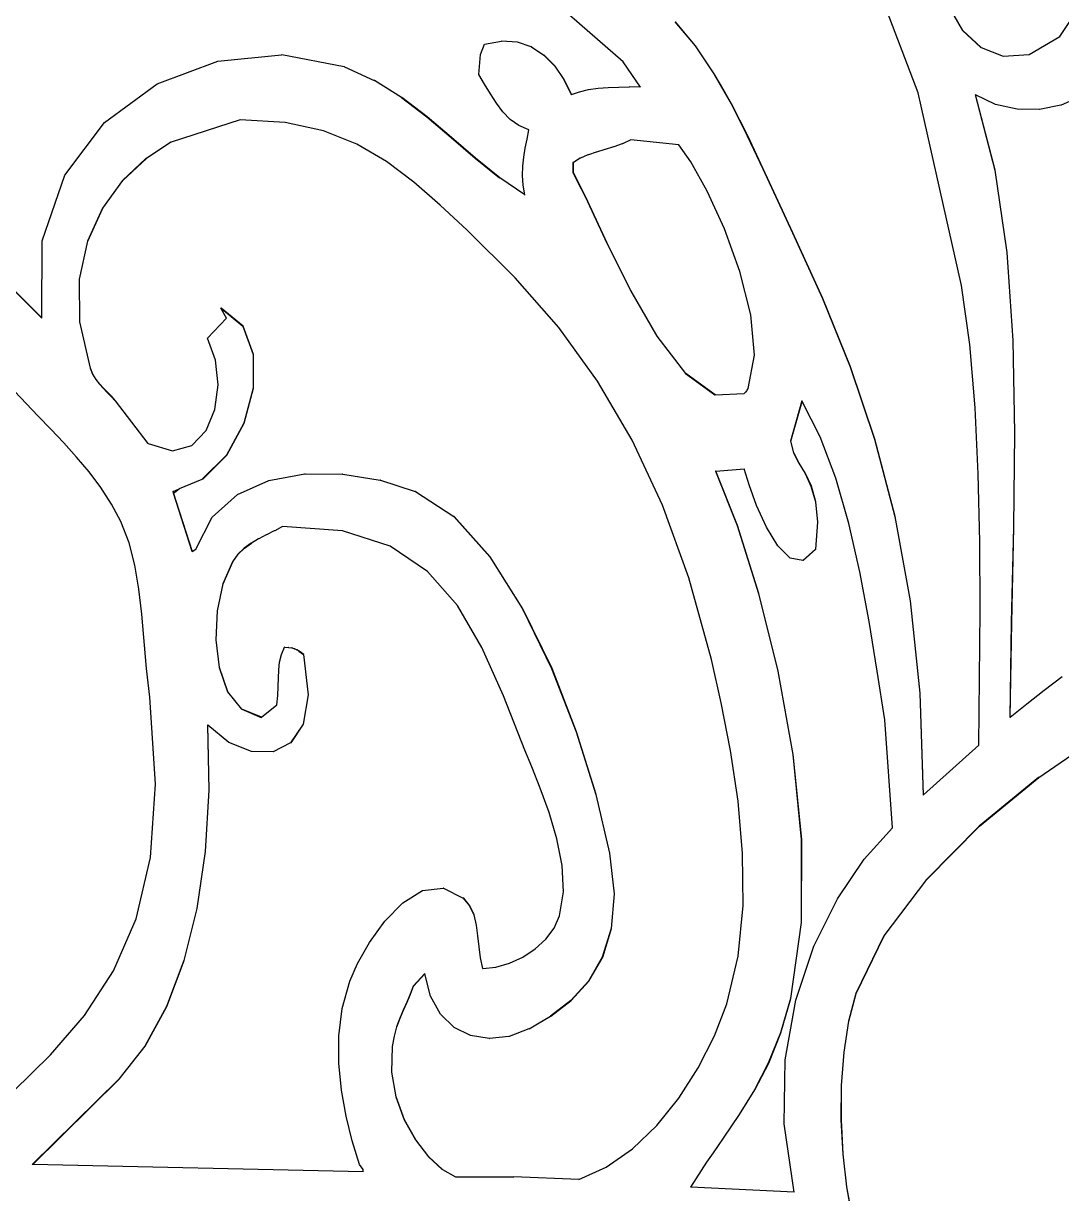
# Model space of a CAD drawing. Header units: inches. Extents: x 1397 to 20304, y -27267 to -746.
# Drawn here: x 14234.85 to 14240.91, y -23856.68 to -23849.86 of the extents above; entities that cross this region are included whole.
import ezdxf

# ---------------------------------------------------------------- set-up
doc = ezdxf.new("R2010")
doc.units = ezdxf.units.IN
doc.header["$LTSCALE"] = 17
doc.header["$MEASUREMENT"] = 0

msp = doc.modelspace()

# ---------------------------------------------------------------- linework, layer by layer
for p, q in [((14240.0714, -23850.2652), (14239.7096, -23849.3127)), ((14238.351, -23850.0853), (14237.9471, -23849.734)), ((14240.2499, -23849.7649), (14240.3296, -23849.9018)), ((14240.3318, -23849.9018), (14240.252, -23849.7649)), ((14240.8985, -23849.9372), (14241.0119, -23849.7659)), ((14238.6539, -23849.8511), (14238.7718, -23849.9921)), ((14238.774, -23849.9921), (14238.6561, -23849.8511)), ((14240.3318, -23849.9018), (14240.3296, -23849.9018)), ((14240.3296, -23849.9018), (14240.4373, -23850.0015)), ((14240.4395, -23850.0015), (14240.3318, -23849.9018)), ((14237.5208, -23850.0414), (14237.5432, -23849.9828)), ((14237.5432, -23849.9828), (14237.6425, -23849.9637)), ((14237.6447, -23849.9637), (14237.6425, -23849.9637)), ((14237.7337, -23849.9698), (14237.6447, -23849.9637)), ((14237.7358, -23849.9698), (14237.7337, -23849.9698)), ((14237.8161, -23849.9982), (14237.7358, -23849.9698)), ((14237.8183, -23849.9982), (14237.8161, -23849.9982)), ((14237.8183, -23849.9982), (14237.8894, -23850.046)), ((14238.774, -23849.9921), (14238.7718, -23849.9921)), ((14238.7718, -23849.9921), (14238.8804, -23850.1538)), ((14238.8825, -23850.1538), (14238.774, -23849.9921)), ((14240.7183, -23850.0414), (14240.8985, -23849.9372)), ((14235.9881, -23850.08), (14236.3603, -23850.0445)), ((14236.3625, -23850.0445), (14236.3603, -23850.0445)), ((14236.7242, -23850.1146), (14236.3625, -23850.0445)), ((14237.5095, -23850.1585), (14237.5208, -23850.0414)), ((14237.8894, -23850.046), (14237.9528, -23850.1101)), ((14237.8915, -23850.046), (14237.8894, -23850.046)), ((14237.955, -23850.1101), (14237.8915, -23850.046)), ((14240.4395, -23850.0015), (14240.4373, -23850.0015)), ((14240.4395, -23850.0015), (14240.5684, -23850.052)), ((14240.5684, -23850.052), (14240.7183, -23850.0414)), ((14235.6349, -23850.2137), (14235.9881, -23850.08)), ((14236.7263, -23850.1146), (14236.7242, -23850.1146)), ((14236.7263, -23850.1146), (14236.8992, -23850.1932)), ((14237.955, -23850.1101), (14237.9528, -23850.1101)), ((14237.9528, -23850.1101), (14238.0059, -23850.1876)), ((14238.008, -23850.1876), (14237.955, -23850.1101)), ((14238.452, -23850.2317), (14238.351, -23850.0853)), ((14236.9014, -23850.1932), (14236.8992, -23850.1932)), ((14237.0587, -23850.2924), (14236.9014, -23850.1932)), ((14237.5441, -23850.2144), (14237.5095, -23850.1585)), ((14238.0059, -23850.1876), (14238.0481, -23850.2756)), ((14238.008, -23850.1876), (14238.0059, -23850.1876)), ((14238.0499, -23850.275), (14238.008, -23850.1876)), ((14238.8825, -23850.1538), (14238.8804, -23850.1538)), ((14238.8804, -23850.1538), (14238.9175, -23850.2189)), ((14238.919, -23850.2178), (14238.8825, -23850.1538)), ((14235.3283, -23850.438), (14235.6349, -23850.2137)), ((14237.5778, -23850.2707), (14237.5441, -23850.2144)), ((14237.6127, -23850.3254), (14237.5778, -23850.2707)), ((14238.0499, -23850.275), (14238.0974, -23850.2588)), ((14238.0974, -23850.2588), (14238.1504, -23850.2467)), ((14238.1504, -23850.2467), (14238.2064, -23850.2387)), ((14238.2064, -23850.2387), (14238.2651, -23850.234)), ((14238.2651, -23850.234), (14238.326, -23850.2317)), ((14238.326, -23850.2317), (14238.3884, -23850.2312)), ((14238.3906, -23850.2312), (14238.3884, -23850.2312)), ((14238.3906, -23850.2312), (14238.3895, -23850.2312)), ((14238.452, -23850.2317), (14238.3906, -23850.2312)), ((14238.9175, -23850.2189), (14238.919, -23850.2178)), ((14238.9175, -23850.2189), (14238.9812, -23850.3306)), ((14238.9833, -23850.3306), (14238.919, -23850.2178)), ((14240.3256, -23851.3882), (14240.0714, -23850.2652)), ((14237.0587, -23850.2924), (14237.207, -23850.4054)), ((14237.0608, -23850.2924), (14237.0587, -23850.2924)), ((14237.2091, -23850.4054), (14237.0608, -23850.2924)), ((14237.6506, -23850.3759), (14237.6127, -23850.3254)), ((14238.0481, -23850.2756), (14238.0499, -23850.275)), ((14238.9833, -23850.3306), (14238.9812, -23850.3306)), ((14238.9812, -23850.3306), (14239.0758, -23850.5171)), ((14239.0779, -23850.5171), (14238.9833, -23850.3306)), ((14240.4042, -23850.2756), (14240.519, -23850.7154)), ((14240.4067, -23850.2768), (14240.4042, -23850.2756)), ((14240.5211, -23850.7154), (14240.4067, -23850.2768)), ((14240.5221, -23850.3326), (14240.4067, -23850.2768)), ((14240.6486, -23850.361), (14240.5221, -23850.3326)), ((14240.9035, -23850.3366), (14240.7799, -23850.362)), ((14240.9057, -23850.3366), (14240.9035, -23850.3366)), ((14241.02, -23850.2862), (14240.9057, -23850.3366)), ((14237.207, -23850.4054), (14237.3486, -23850.5256)), ((14237.2091, -23850.4054), (14237.207, -23850.4054)), ((14237.3508, -23850.5256), (14237.2091, -23850.4054)), ((14237.6934, -23850.4202), (14237.6506, -23850.3759)), ((14240.7777, -23850.362), (14240.6486, -23850.361)), ((14240.7799, -23850.362), (14240.7777, -23850.362)), ((14235.0958, -23850.7453), (14235.3283, -23850.438)), ((14236.1183, -23850.422), (14235.7166, -23850.5538)), ((14236.3804, -23850.4383), (14236.1183, -23850.422)), ((14236.6046, -23850.4873), (14236.3804, -23850.4383)), ((14237.743, -23850.4558), (14237.6934, -23850.4202)), ((14237.8013, -23850.4806), (14237.743, -23850.4558)), ((14236.7991, -23850.5646), (14236.6046, -23850.4873)), ((14237.3508, -23850.5256), (14237.3486, -23850.5256)), ((14237.3486, -23850.5256), (14237.4882, -23850.6461)), ((14237.4903, -23850.6461), (14237.3508, -23850.5256)), ((14237.7812, -23850.5881), (14237.7912, -23850.535)), ((14237.7912, -23850.535), (14237.8013, -23850.4806)), ((14238.3959, -23850.5391), (14238.3477, -23850.5622)), ((14238.6764, -23850.5684), (14238.3959, -23850.5391)), ((14239.0779, -23850.5171), (14239.0758, -23850.5171)), ((14239.0758, -23850.5171), (14239.1658, -23850.708)), ((14239.168, -23850.708), (14239.0779, -23850.5171)), ((14235.7144, -23850.5538), (14235.5717, -23850.6475)), ((14235.7166, -23850.5538), (14235.7144, -23850.5538)), ((14236.9719, -23850.6656), (14236.7991, -23850.5646)), ((14237.7726, -23850.6405), (14237.7812, -23850.5881)), ((14238.1946, -23850.6104), (14238.1489, -23850.6264)), ((14238.1968, -23850.6104), (14238.1946, -23850.6104)), ((14238.2441, -23850.5958), (14238.1968, -23850.6104)), ((14238.2463, -23850.5958), (14238.2441, -23850.5958)), ((14238.2947, -23850.5804), (14238.2463, -23850.5958)), ((14238.2969, -23850.5804), (14238.2947, -23850.5804)), ((14238.3455, -23850.5622), (14238.2969, -23850.5804)), ((14238.3477, -23850.5622), (14238.3455, -23850.5622)), ((14238.7474, -23850.6674), (14238.6764, -23850.5684)), ((14235.5695, -23850.6475), (14235.4333, -23850.7764)), ((14235.4354, -23850.7764), (14235.5717, -23850.6475)), ((14235.5717, -23850.6475), (14235.5695, -23850.6475)), ((14237.1313, -23850.7858), (14236.9719, -23850.6656)), ((14237.4903, -23850.6461), (14237.4882, -23850.6461)), ((14237.4882, -23850.6461), (14237.6301, -23850.7602)), ((14237.6322, -23850.7602), (14237.4903, -23850.6461)), ((14237.7667, -23850.6933), (14237.7726, -23850.6405)), ((14238.0593, -23850.6709), (14238.0593, -23850.7294)), ((14238.0615, -23850.6709), (14238.0593, -23850.6709)), ((14238.1014, -23850.6459), (14238.0615, -23850.6709)), ((14238.0615, -23850.7294), (14238.0615, -23850.6709)), ((14238.1036, -23850.6459), (14238.1014, -23850.6459)), ((14238.1468, -23850.6264), (14238.1036, -23850.6459)), ((14238.1489, -23850.6264), (14238.1468, -23850.6264)), ((14238.8415, -23850.8385), (14238.7474, -23850.6674)), ((14234.0764, -23850.7001), (14234.9627, -23851.5785)), ((14234.9627, -23851.5763), (14234.0785, -23850.7001)), ((14234.9647, -23851.128), (14235.0958, -23850.7453)), ((14237.765, -23850.7471), (14237.7667, -23850.6933)), ((14237.7685, -23850.8028), (14237.765, -23850.7471)), ((14238.0615, -23850.7294), (14238.0593, -23850.7294)), ((14238.0593, -23850.7294), (14238.1065, -23850.8244)), ((14238.1081, -23850.8232), (14238.0615, -23850.7294)), ((14239.1658, -23850.708), (14239.2528, -23850.8976)), ((14239.168, -23850.708), (14239.1658, -23850.708)), ((14239.2549, -23850.8976), (14239.168, -23850.708)), ((14240.519, -23850.7154), (14240.5891, -23851.1965)), ((14240.5211, -23850.7154), (14240.519, -23850.7154)), ((14240.5912, -23851.1965), (14240.5211, -23850.7154)), ((14235.4333, -23850.7764), (14235.316, -23850.9381)), ((14235.3182, -23850.9381), (14235.4354, -23850.7764)), ((14235.4354, -23850.7764), (14235.4333, -23850.7764)), ((14237.2853, -23850.9208), (14237.1313, -23850.7858)), ((14237.6322, -23850.7602), (14237.6301, -23850.7602)), ((14237.7785, -23850.8595), (14237.6322, -23850.7602)), ((14237.7785, -23850.8595), (14237.7685, -23850.8028)), ((14237.7788, -23850.8612), (14237.7785, -23850.8595)), ((14238.1065, -23850.8244), (14238.1081, -23850.8232)), ((14238.1065, -23850.8244), (14238.1433, -23850.8984)), ((14238.1455, -23850.8984), (14238.1081, -23850.8232)), ((14238.942, -23851.0592), (14238.8415, -23850.8385)), ((14235.316, -23850.9381), (14235.228, -23851.1307)), ((14235.2302, -23851.1307), (14235.3182, -23850.9381)), ((14235.3182, -23850.9381), (14235.316, -23850.9381)), ((14237.4422, -23851.0661), (14237.2853, -23850.9208)), ((14238.1433, -23850.8984), (14238.2568, -23851.1416)), ((14238.1455, -23850.8984), (14238.1433, -23850.8984)), ((14238.259, -23851.1416), (14238.1455, -23850.8984)), ((14239.2528, -23850.8976), (14239.3383, -23851.0808)), ((14239.2549, -23850.8976), (14239.2528, -23850.8976)), ((14239.3405, -23851.0808), (14239.2549, -23850.8976)), ((14237.7228, -23851.3431), (14237.4422, -23851.0661)), ((14239.0327, -23851.307), (14238.942, -23851.0592)), ((14239.3405, -23851.0808), (14239.3383, -23851.0808)), ((14239.3383, -23851.0808), (14239.5146, -23851.465)), ((14239.5168, -23851.465), (14239.3405, -23851.0808)), ((14234.9627, -23851.5763), (14234.9647, -23851.128)), ((14235.228, -23851.1307), (14235.1797, -23851.3518)), ((14235.1819, -23851.3518), (14235.2302, -23851.1307)), ((14235.2302, -23851.1307), (14235.228, -23851.1307)), ((14238.2568, -23851.1416), (14238.3939, -23851.4175)), ((14238.259, -23851.1416), (14238.2568, -23851.1416)), ((14238.3961, -23851.4175), (14238.259, -23851.1416)), ((14240.5891, -23851.1965), (14240.6241, -23851.7099)), ((14240.5912, -23851.1965), (14240.5891, -23851.1965)), ((14240.6263, -23851.7099), (14240.5912, -23851.1965)), ((14235.1797, -23851.3518), (14235.1813, -23851.5994)), ((14235.1819, -23851.3518), (14235.1797, -23851.3518)), ((14235.1835, -23851.5994), (14235.1819, -23851.3518)), ((14237.976, -23851.6343), (14237.7228, -23851.3431)), ((14239.0969, -23851.5595), (14239.0327, -23851.307)), ((14238.3939, -23851.4175), (14238.5486, -23851.6846)), ((14238.3961, -23851.4175), (14238.3939, -23851.4175)), ((14238.5507, -23851.6846), (14238.3961, -23851.4175)), ((14240.3726, -23851.7329), (14240.3256, -23851.3882)), ((14239.5168, -23851.465), (14239.5146, -23851.465)), ((14239.5146, -23851.465), (14239.6761, -23851.8633)), ((14239.6783, -23851.8633), (14239.5168, -23851.465)), ((14236.0398, -23851.5785), (14236.0061, -23851.5199)), ((14236.0083, -23851.5199), (14236.0061, -23851.5199)), ((14236.0061, -23851.5199), (14236.0103, -23851.5233)), ((14236.1367, -23851.6263), (14236.0083, -23851.5199)), ((14236.0083, -23851.5199), (14236.0103, -23851.5233)), ((14236.0103, -23851.5233), (14236.1345, -23851.6263)), ((14239.1182, -23851.7941), (14239.0969, -23851.5595)), ((14234.9627, -23851.5785), (14234.9627, -23851.5763)), ((14235.1813, -23851.5994), (14235.2432, -23851.8713)), ((14235.1835, -23851.5994), (14235.1813, -23851.5994)), ((14235.2454, -23851.8713), (14235.1835, -23851.5994)), ((14235.9276, -23851.6956), (14236.0398, -23851.5785)), ((14236.1345, -23851.6263), (14236.1946, -23851.7907)), ((14236.1367, -23851.6263), (14236.1345, -23851.6263)), ((14236.1968, -23851.7907), (14236.1367, -23851.6263)), ((14238.2027, -23851.9471), (14237.976, -23851.6343)), ((14235.9757, -23851.8234), (14235.9276, -23851.6956)), ((14238.5486, -23851.6846), (14238.7148, -23851.9013)), ((14238.5507, -23851.6846), (14238.5486, -23851.6846)), ((14238.7169, -23851.9013), (14238.5507, -23851.6846)), ((14240.404, -23852.1015), (14240.3726, -23851.7329)), ((14240.6241, -23851.7099), (14240.6337, -23852.2465)), ((14240.6263, -23851.7099), (14240.6241, -23851.7099)), ((14240.6359, -23852.2465), (14240.6263, -23851.7099)), ((14235.99, -23851.9677), (14235.9757, -23851.8234)), ((14236.1946, -23851.7907), (14236.1938, -23851.9877)), ((14236.1968, -23851.7907), (14236.1946, -23851.7907)), ((14236.1959, -23851.9877), (14236.1968, -23851.7907)), ((14239.0803, -23851.9884), (14239.1182, -23851.7941)), ((14235.2432, -23851.8713), (14235.2579, -23851.9058)), ((14235.2454, -23851.8713), (14235.2432, -23851.8713)), ((14235.2601, -23851.9058), (14235.2454, -23851.8713)), ((14235.2579, -23851.9058), (14235.2764, -23851.936)), ((14235.2601, -23851.9058), (14235.2579, -23851.9058)), ((14235.2786, -23851.936), (14235.2601, -23851.9058)), ((14238.7148, -23851.9013), (14238.8865, -23852.0262)), ((14238.7169, -23851.9013), (14238.7148, -23851.9013)), ((14238.8885, -23852.0261), (14238.7169, -23851.9013)), ((14239.6783, -23851.8633), (14239.6761, -23851.8633)), ((14239.6761, -23851.8633), (14239.8182, -23852.2842)), ((14239.8203, -23852.2842), (14239.6783, -23851.8633)), ((14235.2764, -23851.936), (14235.2977, -23851.9629)), ((14235.2786, -23851.936), (14235.2764, -23851.936)), ((14235.2998, -23851.9629), (14235.2786, -23851.936)), ((14235.2977, -23851.9629), (14235.3206, -23851.9878)), ((14235.2998, -23851.9629), (14235.2977, -23851.9629)), ((14235.3227, -23851.9878), (14235.2998, -23851.9629)), ((14235.9714, -23852.1106), (14235.99, -23851.9677)), ((14238.4041, -23852.2894), (14238.2027, -23851.9471)), ((14234.9403, -23852.1494), (14234.8027, -23852.0045)), ((14235.3206, -23851.9878), (14235.3441, -23852.0117)), ((14235.3227, -23851.9878), (14235.3206, -23851.9878)), ((14235.3463, -23852.0117), (14235.3227, -23851.9878)), ((14235.3441, -23852.0117), (14235.3673, -23852.0359)), ((14235.3463, -23852.0117), (14235.3441, -23852.0117)), ((14235.3695, -23852.0359), (14235.3463, -23852.0117)), ((14235.3673, -23852.0359), (14235.3891, -23852.0616)), ((14235.3695, -23852.0359), (14235.3673, -23852.0359)), ((14235.3912, -23852.0616), (14235.3695, -23852.0359)), ((14236.1938, -23851.9877), (14236.1391, -23852.1915)), ((14236.1413, -23852.1915), (14236.1959, -23851.9877)), ((14236.1959, -23851.9877), (14236.1938, -23851.9877)), ((14238.8865, -23852.0262), (14238.8885, -23852.0261)), ((14238.8885, -23852.0261), (14239.0578, -23852.0176)), ((14239.0578, -23852.0176), (14239.065, -23852.0111)), ((14239.065, -23852.0111), (14239.069, -23852.0078)), ((14239.069, -23852.0078), (14239.0727, -23852.0028)), ((14239.0727, -23852.0028), (14239.0752, -23851.9977)), ((14239.0752, -23851.9977), (14239.0803, -23851.9884)), ((14235.3891, -23852.0616), (14235.5798, -23852.3104)), ((14235.3912, -23852.0616), (14235.3891, -23852.0616)), ((14235.582, -23852.3104), (14235.3912, -23852.0616)), ((14235.9203, -23852.2343), (14235.9714, -23852.1106)), ((14239.3944, -23852.0616), (14239.3271, -23852.2958)), ((14239.3293, -23852.2958), (14239.3958, -23852.0643)), ((14239.3958, -23852.0643), (14239.3944, -23852.0616)), ((14239.5015, -23852.2711), (14239.3958, -23852.0643)), ((14240.4226, -23852.4873), (14240.404, -23852.1015)), ((14235.0144, -23852.2262), (14234.9403, -23852.1494)), ((14235.09, -23852.3057), (14235.0144, -23852.2262)), ((14235.8376, -23852.3207), (14235.9203, -23852.2343)), ((14236.1391, -23852.1915), (14236.0381, -23852.3767)), ((14236.0402, -23852.3767), (14236.1413, -23852.1915)), ((14236.1413, -23852.1915), (14236.1391, -23852.1915)), ((14240.6337, -23852.2465), (14240.6275, -23852.7974)), ((14240.6297, -23852.7974), (14240.6359, -23852.2465)), ((14240.6359, -23852.2465), (14240.6337, -23852.2465)), ((14235.1651, -23852.3885), (14235.09, -23852.3057)), ((14235.582, -23852.3104), (14235.5798, -23852.3104)), ((14235.582, -23852.3104), (14235.7239, -23852.3521)), ((14238.5813, -23852.6687), (14238.4041, -23852.2894)), ((14239.3271, -23852.2958), (14239.3457, -23852.3631)), ((14239.3293, -23852.2958), (14239.3271, -23852.2958)), ((14239.3478, -23852.3631), (14239.3293, -23852.2958)), ((14239.5917, -23852.5119), (14239.5015, -23852.2711)), ((14239.8182, -23852.2842), (14239.9363, -23852.736)), ((14239.8203, -23852.2842), (14239.8182, -23852.2842)), ((14239.9385, -23852.736), (14239.8203, -23852.2842)), ((14235.2379, -23852.4751), (14235.1651, -23852.3885)), ((14235.7239, -23852.3521), (14235.8376, -23852.3207)), ((14236.0381, -23852.3767), (14235.8978, -23852.5175)), ((14235.9, -23852.5175), (14236.0402, -23852.3767)), ((14236.0402, -23852.3767), (14236.0381, -23852.3767)), ((14239.3457, -23852.3631), (14239.3764, -23852.4233)), ((14239.3478, -23852.3631), (14239.3457, -23852.3631)), ((14239.3786, -23852.4233), (14239.3478, -23852.3631)), ((14239.3764, -23852.4233), (14239.4125, -23852.4851)), ((14239.3786, -23852.4233), (14239.3764, -23852.4233)), ((14239.4147, -23852.4851), (14239.3786, -23852.4233)), ((14235.3064, -23852.5663), (14235.2379, -23852.4751)), ((14235.7657, -23852.5721), (14235.8978, -23852.5175)), ((14235.9, -23852.5175), (14235.8978, -23852.5175)), ((14236.1022, -23852.6073), (14236.2862, -23852.5248)), ((14236.2862, -23852.5248), (14236.495, -23852.4867)), ((14236.4971, -23852.4867), (14236.495, -23852.4867)), ((14236.4971, -23852.4867), (14236.7154, -23852.4879)), ((14236.7176, -23852.4879), (14236.7154, -23852.4879)), ((14236.7176, -23852.4879), (14236.9345, -23852.5235)), ((14236.9367, -23852.5235), (14236.9345, -23852.5235)), ((14236.9367, -23852.5235), (14237.1393, -23852.5886)), ((14238.8895, -23852.4714), (14239.0158, -23852.7879)), ((14238.8917, -23852.4714), (14238.8895, -23852.4714)), ((14238.8917, -23852.4714), (14239.0578, -23852.4568)), ((14239.018, -23852.7879), (14238.8917, -23852.4714)), ((14239.0857, -23852.5505), (14239.0578, -23852.4568)), ((14239.4125, -23852.4851), (14239.4471, -23852.5573)), ((14239.4147, -23852.4851), (14239.4125, -23852.4851)), ((14239.4493, -23852.5573), (14239.4147, -23852.4851)), ((14239.6675, -23852.7763), (14239.5917, -23852.5119)), ((14240.4313, -23852.8836), (14240.4226, -23852.4873)), ((14235.3686, -23852.6624), (14235.3064, -23852.5663)), ((14235.7256, -23852.5886), (14235.8378, -23852.9399)), ((14235.7278, -23852.5886), (14235.7256, -23852.5886)), ((14235.7278, -23852.5886), (14235.763, -23852.574)), ((14235.7308, -23852.5981), (14235.7278, -23852.5886)), ((14235.7308, -23852.5981), (14235.763, -23852.574)), ((14235.763, -23852.574), (14235.7657, -23852.5721)), ((14237.1415, -23852.5886), (14237.1393, -23852.5886)), ((14237.1415, -23852.5886), (14237.3639, -23852.7346)), ((14239.13, -23852.6709), (14239.0857, -23852.5505)), ((14239.4471, -23852.5573), (14239.4733, -23852.6489)), ((14239.4493, -23852.5573), (14239.4471, -23852.5573)), ((14239.4755, -23852.6489), (14239.4493, -23852.5573)), ((14235.8396, -23852.9387), (14235.7308, -23852.5981)), ((14235.9559, -23852.7392), (14236.1022, -23852.6073)), ((14239.4733, -23852.6489), (14239.4842, -23852.7686)), ((14239.4755, -23852.6489), (14239.4733, -23852.6489)), ((14239.4864, -23852.7686), (14239.4755, -23852.6489)), ((14235.4227, -23852.7642), (14235.3686, -23852.6624)), ((14238.7353, -23853.0928), (14238.5813, -23852.6687)), ((14239.1872, -23852.7966), (14239.13, -23852.6709)), ((14235.4707, -23852.8876), (14235.4227, -23852.7642)), ((14235.8603, -23852.9253), (14235.9559, -23852.7392)), ((14236.3652, -23852.7935), (14236.3199, -23852.8188)), ((14236.7161, -23852.819), (14236.3652, -23852.7935)), ((14237.3639, -23852.7346), (14237.5738, -23852.9709)), ((14237.366, -23852.7346), (14237.3639, -23852.7346)), ((14237.576, -23852.9709), (14237.366, -23852.7346)), ((14239.0158, -23852.7879), (14239.1414, -23853.1843)), ((14239.018, -23852.7879), (14239.0158, -23852.7879)), ((14239.1435, -23853.1843), (14239.018, -23852.7879)), ((14239.2537, -23852.9062), (14239.1872, -23852.7966)), ((14239.4842, -23852.7686), (14239.473, -23852.9253)), ((14239.4751, -23852.9253), (14239.4864, -23852.7686)), ((14239.4864, -23852.7686), (14239.4842, -23852.7686)), ((14239.7314, -23853.057), (14239.6675, -23852.7763)), ((14239.9385, -23852.736), (14239.9363, -23852.736)), ((14239.9363, -23852.736), (14240.0259, -23853.227)), ((14240.0281, -23853.227), (14239.9385, -23852.736)), ((14240.6275, -23852.7974), (14240.6151, -23853.3536)), ((14240.6173, -23853.3536), (14240.6297, -23852.7974)), ((14240.6297, -23852.7974), (14240.6275, -23852.7974)), ((14236.2255, -23852.8647), (14236.1844, -23852.8896)), ((14236.2277, -23852.8647), (14236.2255, -23852.8647)), ((14236.271, -23852.8418), (14236.2277, -23852.8647)), ((14236.2731, -23852.8418), (14236.271, -23852.8418)), ((14236.3178, -23852.8188), (14236.2731, -23852.8418)), ((14236.3199, -23852.8188), (14236.3178, -23852.8188)), ((14236.9935, -23852.9086), (14236.7161, -23852.819)), ((14235.5046, -23853.019), (14235.4707, -23852.8876)), ((14235.8396, -23852.9387), (14235.8603, -23852.9253)), ((14236.142, -23852.9188), (14236.1054, -23852.9543)), ((14236.1076, -23852.9543), (14236.1441, -23852.9188)), ((14236.1823, -23852.8896), (14236.142, -23852.9188)), ((14236.1441, -23852.9188), (14236.142, -23852.9188)), ((14236.1441, -23852.9188), (14236.1844, -23852.8896)), ((14236.1844, -23852.8896), (14236.1823, -23852.8896)), ((14237.2117, -23853.0559), (14236.9935, -23852.9086)), ((14239.3259, -23852.9785), (14239.2537, -23852.9062)), ((14239.473, -23852.9253), (14239.4002, -23852.9919)), ((14239.4024, -23852.9919), (14239.4751, -23852.9253)), ((14239.4751, -23852.9253), (14239.473, -23852.9253)), ((14240.4329, -23853.2834), (14240.4313, -23852.8836)), ((14235.8378, -23852.9399), (14235.8396, -23852.9387)), ((14236.0734, -23852.9984), (14236.0179, -23853.1278)), ((14236.02, -23853.1278), (14236.0756, -23852.9984)), ((14236.1054, -23852.9543), (14236.0734, -23852.9984)), ((14236.0756, -23852.9984), (14236.0734, -23852.9984)), ((14236.0756, -23852.9984), (14236.1076, -23852.9543)), ((14236.1076, -23852.9543), (14236.1054, -23852.9543)), ((14237.5738, -23852.9709), (14237.7654, -23853.2742)), ((14237.576, -23852.9709), (14237.5738, -23852.9709)), ((14237.7676, -23853.2742), (14237.576, -23852.9709)), ((14239.4002, -23852.9919), (14239.3259, -23852.9785)), ((14239.4024, -23852.9919), (14239.4002, -23852.9919)), ((14235.5281, -23853.158), (14235.5046, -23853.019)), ((14237.385, -23853.2546), (14237.2117, -23853.0559)), ((14239.7859, -23853.3462), (14239.7314, -23853.057)), ((14236.0179, -23853.1278), (14235.9846, -23853.2848)), ((14235.9868, -23853.2848), (14236.02, -23853.1278)), ((14236.02, -23853.1278), (14236.0179, -23853.1278)), ((14238.8671, -23853.5694), (14238.7353, -23853.0928)), ((14235.5448, -23853.3047), (14235.5281, -23853.158)), ((14239.1414, -23853.1843), (14239.2539, -23853.6371)), ((14239.1435, -23853.1843), (14239.1414, -23853.1843)), ((14239.2561, -23853.6371), (14239.1435, -23853.1843)), ((14237.5277, -23853.4985), (14237.385, -23853.2546)), ((14237.7654, -23853.2742), (14237.9348, -23853.6216)), ((14237.7676, -23853.2742), (14237.7654, -23853.2742)), ((14237.937, -23853.6216), (14237.7676, -23853.2742)), ((14240.0281, -23853.227), (14240.0259, -23853.227)), ((14240.0259, -23853.227), (14240.0824, -23853.7655)), ((14240.0846, -23853.7655), (14240.0281, -23853.227)), ((14235.5726, -23853.6203), (14235.5448, -23853.3047)), ((14235.9846, -23853.2848), (14235.9763, -23853.453)), ((14235.9785, -23853.453), (14235.9868, -23853.2848)), ((14235.9868, -23853.2848), (14235.9846, -23853.2848)), ((14240.4304, -23853.6802), (14240.4329, -23853.2834)), ((14239.8336, -23853.6367), (14239.7859, -23853.3462)), ((14240.6151, -23853.3536), (14240.6061, -23853.9061)), ((14240.6083, -23853.9043), (14240.6173, -23853.3536)), ((14240.6173, -23853.3536), (14240.6151, -23853.3536)), ((14235.9763, -23853.453), (14235.9953, -23853.6157)), ((14235.9785, -23853.453), (14235.9763, -23853.453)), ((14235.9975, -23853.6157), (14235.9785, -23853.453)), ((14236.3487, -23853.5838), (14236.3588, -23853.5395)), ((14236.3588, -23853.5395), (14236.3764, -23853.4962)), ((14236.3785, -23853.4962), (14236.3764, -23853.4962)), ((14236.3785, -23853.4962), (14236.4007, -23853.4981)), ((14236.4028, -23853.4981), (14236.4007, -23853.4981)), ((14236.4028, -23853.4981), (14236.4199, -23853.5013)), ((14236.4221, -23853.5013), (14236.4199, -23853.5013)), ((14236.4221, -23853.5013), (14236.4356, -23853.5059)), ((14236.4378, -23853.5059), (14236.4356, -23853.5059)), ((14236.4378, -23853.5059), (14236.4489, -23853.512)), ((14236.4511, -23853.512), (14236.4489, -23853.512)), ((14236.4613, -23853.5197), (14236.4511, -23853.512)), ((14236.4613, -23853.5197), (14236.4741, -23853.529)), ((14236.4635, -23853.5197), (14236.4613, -23853.5197)), ((14236.4762, -23853.529), (14236.4635, -23853.5197)), ((14236.4741, -23853.529), (14236.4886, -23853.5401)), ((14236.4762, -23853.529), (14236.4741, -23853.529)), ((14236.4907, -23853.5401), (14236.4762, -23853.529)), ((14236.4886, -23853.5401), (14236.5155, -23853.7742)), ((14236.4907, -23853.5401), (14236.4886, -23853.5401)), ((14236.5177, -23853.7742), (14236.4907, -23853.5401)), ((14237.6542, -23853.7812), (14237.5277, -23853.4985)), ((14235.9953, -23853.6157), (14236.0443, -23853.7565)), ((14235.9975, -23853.6157), (14235.9953, -23853.6157)), ((14236.0464, -23853.7565), (14235.9975, -23853.6157)), ((14236.3437, -23853.6294), (14236.3487, -23853.5838)), ((14238.9243, -23853.8215), (14238.8671, -23853.5694)), ((14235.591, -23853.789), (14235.5726, -23853.6203)), ((14236.3404, -23853.7262), (14236.3416, -23853.6768)), ((14236.3416, -23853.6768), (14236.3437, -23853.6294)), ((14237.9348, -23853.6216), (14238.0783, -23853.9898)), ((14237.937, -23853.6216), (14237.9348, -23853.6216)), ((14238.0805, -23853.9898), (14237.937, -23853.6216)), ((14239.2539, -23853.6371), (14239.3411, -23854.1231)), ((14239.2561, -23853.6371), (14239.2539, -23853.6371)), ((14239.3433, -23854.1231), (14239.2561, -23853.6371)), ((14239.8769, -23853.9207), (14239.8336, -23853.6367)), ((14240.4266, -23854.0671), (14240.4304, -23853.6802)), ((14240.8073, -23853.7478), (14240.9111, -23853.6685)), ((14236.3377, -23853.7781), (14236.3404, -23853.7262)), ((14240.7058, -23853.8278), (14240.8073, -23853.7478)), ((14235.6259, -23854.2959), (14235.591, -23853.789)), ((14236.0443, -23853.7565), (14236.1256, -23853.8588)), ((14236.0464, -23853.7565), (14236.0443, -23853.7565)), ((14236.1277, -23853.8588), (14236.0464, -23853.7565)), ((14236.3315, -23853.8329), (14236.3377, -23853.7781)), ((14236.5155, -23853.7742), (14236.4863, -23853.9447)), ((14236.4884, -23853.9447), (14236.5177, -23853.7742)), ((14236.5177, -23853.7742), (14236.5155, -23853.7742)), ((14237.7788, -23854.0964), (14237.6542, -23853.7812)), ((14240.0846, -23853.7655), (14240.0824, -23853.7655)), ((14240.0824, -23853.7655), (14240.1013, -23854.3599)), ((14240.1034, -23854.358), (14240.0846, -23853.7655)), ((14236.1277, -23853.8588), (14236.1256, -23853.8588)), ((14236.2425, -23853.9055), (14236.1277, -23853.8588)), ((14236.1277, -23853.8588), (14236.2417, -23853.9061)), ((14236.2425, -23853.9055), (14236.3315, -23853.8329)), ((14238.9781, -23854.0997), (14238.9243, -23853.8215)), ((14240.6083, -23853.9043), (14240.7058, -23853.8278)), ((14235.9276, -23853.95), (14235.9354, -23854.3303)), ((14235.9298, -23853.9518), (14235.9276, -23853.95)), ((14236.0533, -23854.0518), (14235.9298, -23853.9518)), ((14235.9375, -23854.3303), (14235.9298, -23853.9518)), ((14236.2417, -23853.9061), (14236.2425, -23853.9055)), ((14236.4863, -23853.9447), (14236.4131, -23854.0547)), ((14236.4153, -23854.0547), (14236.4884, -23853.9447)), ((14236.4884, -23853.9447), (14236.4863, -23853.9447)), ((14239.9217, -23854.5502), (14239.8769, -23853.9207)), ((14240.6061, -23853.9061), (14240.6083, -23853.9043)), ((14238.0783, -23853.9898), (14238.1921, -23854.3559)), ((14238.0805, -23853.9898), (14238.0783, -23853.9898)), ((14238.1943, -23854.3559), (14238.0805, -23853.9898)), ((14240.7764, -23854.256), (14241.1345, -23854.0082)), ((14236.1844, -23854.1053), (14236.0533, -23854.0518)), ((14236.4131, -23854.0547), (14236.3106, -23854.1072)), ((14236.4153, -23854.0547), (14236.4131, -23854.0547)), ((14240.1034, -23854.358), (14240.4266, -23854.0671)), ((14236.3106, -23854.1072), (14236.1844, -23854.1053)), ((14237.8185, -23854.194), (14237.7788, -23854.0964)), ((14239.0217, -23854.3951), (14238.9781, -23854.0997)), ((14239.3411, -23854.1231), (14239.3906, -23854.6187)), ((14239.3433, -23854.1231), (14239.3411, -23854.1231)), ((14239.3928, -23854.6187), (14239.3433, -23854.1231)), ((14237.8682, -23854.3178), (14237.8185, -23854.194)), ((14235.5967, -23854.722), (14235.6259, -23854.2959)), ((14240.7742, -23854.256), (14240.4284, -23854.5399)), ((14240.4306, -23854.5399), (14240.7764, -23854.256)), ((14240.7764, -23854.256), (14240.7742, -23854.256)), ((14235.9354, -23854.3303), (14235.9146, -23854.6882)), ((14235.9168, -23854.6882), (14235.9375, -23854.3303)), ((14235.9375, -23854.3303), (14235.9354, -23854.3303)), ((14237.9198, -23854.4601), (14237.8682, -23854.3178)), ((14238.1921, -23854.3559), (14238.2725, -23854.6966)), ((14238.1943, -23854.3559), (14238.1921, -23854.3559)), ((14238.2746, -23854.6966), (14238.1943, -23854.3559)), ((14240.1013, -23854.3599), (14240.1034, -23854.358)), ((14239.0482, -23854.6991), (14239.0217, -23854.3951)), ((14237.965, -23854.6133), (14237.9198, -23854.4601)), ((14239.7575, -23854.7328), (14239.9217, -23854.5502)), ((14240.4284, -23854.5399), (14240.1201, -23854.8506)), ((14240.1223, -23854.8506), (14240.4306, -23854.5399)), ((14240.4306, -23854.5399), (14240.4284, -23854.5399)), ((14237.9957, -23854.7699), (14237.965, -23854.6133)), ((14239.3906, -23854.6187), (14239.39, -23855.1007)), ((14239.3928, -23854.6187), (14239.3906, -23854.6187)), ((14239.3922, -23855.1007), (14239.3928, -23854.6187)), ((14235.9146, -23854.6882), (14235.8662, -23855.0201)), ((14235.8683, -23855.0201), (14235.9168, -23854.6882)), ((14235.9168, -23854.6882), (14235.9146, -23854.6882)), ((14238.2725, -23854.6966), (14238.299, -23854.9347)), ((14238.2746, -23854.6966), (14238.2725, -23854.6966)), ((14238.3011, -23854.9347), (14238.2746, -23854.6966)), ((14239.0508, -23855.0029), (14239.0482, -23854.6991)), ((14235.5121, -23855.08), (14235.5967, -23854.722)), ((14238.0037, -23854.9222), (14237.9957, -23854.7699)), ((14239.6012, -23854.9646), (14239.7575, -23854.7328)), ((14237.1827, -23854.9157), (14237.3017, -23854.9006)), ((14237.3039, -23854.9006), (14237.3017, -23854.9006)), ((14237.3039, -23854.9006), (14237.4198, -23854.9601)), ((14240.1201, -23854.8506), (14239.8725, -23855.1792)), ((14239.8747, -23855.1792), (14240.1223, -23854.8506)), ((14240.1223, -23854.8506), (14240.1201, -23854.8506)), ((14237.068, -23854.9862), (14237.1827, -23854.9157)), ((14237.4198, -23854.9601), (14237.4566, -23855.0046)), ((14237.422, -23854.9601), (14237.4198, -23854.9601)), ((14237.4587, -23855.0046), (14237.422, -23854.9601)), ((14237.9808, -23855.0625), (14238.0037, -23854.9222)), ((14238.299, -23854.9347), (14238.2826, -23855.1359)), ((14238.2848, -23855.1359), (14238.3011, -23854.9347)), ((14238.3011, -23854.9347), (14238.299, -23854.9347)), ((14239.4646, -23855.2402), (14239.6012, -23854.9646)), ((14235.8662, -23855.0201), (14235.7908, -23855.3222)), ((14235.793, -23855.3222), (14235.8683, -23855.0201)), ((14235.8683, -23855.0201), (14235.8662, -23855.0201)), ((14236.963, -23855.0933), (14237.068, -23854.9862)), ((14237.4566, -23855.0046), (14237.4802, -23855.0574)), ((14237.4587, -23855.0046), (14237.4566, -23855.0046)), ((14237.4824, -23855.0574), (14237.4587, -23855.0046)), ((14239.0226, -23855.2977), (14239.0508, -23855.0029)), ((14235.3809, -23855.3827), (14235.5121, -23855.08)), ((14236.8728, -23855.2178), (14236.963, -23855.0933)), ((14237.4802, -23855.0574), (14237.4944, -23855.1164)), ((14237.4824, -23855.0574), (14237.4802, -23855.0574)), ((14237.4966, -23855.1164), (14237.4824, -23855.0574)), ((14237.4944, -23855.1164), (14237.503, -23855.1793)), ((14237.4966, -23855.1164), (14237.4944, -23855.1164)), ((14237.5051, -23855.1793), (14237.4966, -23855.1164)), ((14237.9501, -23855.134), (14237.9808, -23855.0625)), ((14239.39, -23855.1007), (14239.3271, -23855.5456)), ((14239.3293, -23855.5456), (14239.3922, -23855.1007)), ((14239.3922, -23855.1007), (14239.39, -23855.1007)), ((14237.503, -23855.1793), (14237.5096, -23855.2439)), ((14237.5051, -23855.1793), (14237.503, -23855.1793)), ((14237.5117, -23855.2439), (14237.5051, -23855.1793)), ((14237.9016, -23855.199), (14237.9501, -23855.134)), ((14238.2826, -23855.1359), (14238.2304, -23855.304)), ((14238.2326, -23855.304), (14238.2848, -23855.1359)), ((14238.2848, -23855.1359), (14238.2826, -23855.1359)), ((14239.8725, -23855.1792), (14239.7086, -23855.5163)), ((14239.7107, -23855.5163), (14239.8747, -23855.1792)), ((14239.8747, -23855.1792), (14239.8725, -23855.1792)), ((14236.8026, -23855.3408), (14236.8728, -23855.2178)), ((14237.5096, -23855.2439), (14237.518, -23855.3082)), ((14237.5117, -23855.2439), (14237.5096, -23855.2439)), ((14237.5202, -23855.3082), (14237.5117, -23855.2439)), ((14237.8393, -23855.2559), (14237.9016, -23855.199)), ((14239.3595, -23855.5542), (14239.4646, -23855.2402)), ((14237.518, -23855.3082), (14237.532, -23855.37)), ((14237.5202, -23855.3082), (14237.518, -23855.3082)), ((14237.5341, -23855.3697), (14237.5202, -23855.3082)), ((14237.6892, -23855.3389), (14237.7672, -23855.3031)), ((14237.7672, -23855.3031), (14237.8393, -23855.2559)), ((14238.2304, -23855.304), (14238.1492, -23855.4427)), ((14238.1514, -23855.4427), (14238.2326, -23855.304)), ((14238.2326, -23855.304), (14238.2304, -23855.304)), ((14238.9569, -23855.5749), (14239.0226, -23855.2977)), ((14235.2117, -23855.6429), (14235.3809, -23855.3827)), ((14235.7908, -23855.3222), (14235.6893, -23855.591)), ((14235.6915, -23855.591), (14235.793, -23855.3222)), ((14235.793, -23855.3222), (14235.7908, -23855.3222)), ((14236.7578, -23855.4431), (14236.8026, -23855.3408)), ((14237.532, -23855.37), (14237.5341, -23855.3697)), ((14237.5341, -23855.3697), (14237.6095, -23855.3617)), ((14237.6095, -23855.3617), (14237.6892, -23855.3389)), ((14236.7143, -23855.603), (14236.7578, -23855.4431)), ((14237.1954, -23855.3992), (14237.1281, -23855.4724)), ((14237.1302, -23855.4724), (14237.1959, -23855.4011)), ((14237.1959, -23855.4011), (14237.1954, -23855.3992)), ((14237.228, -23855.5318), (14237.1959, -23855.4011)), ((14238.1492, -23855.4427), (14238.046, -23855.556)), ((14238.0482, -23855.556), (14238.1514, -23855.4427)), ((14238.1514, -23855.4427), (14238.1492, -23855.4427)), ((14237.1096, -23855.5199), (14237.0895, -23855.5661)), ((14237.0917, -23855.5661), (14237.1118, -23855.5199)), ((14237.1281, -23855.4724), (14237.1096, -23855.5199)), ((14237.1118, -23855.5199), (14237.1096, -23855.5199)), ((14237.1118, -23855.5199), (14237.1302, -23855.4724)), ((14237.1302, -23855.4724), (14237.1281, -23855.4724)), ((14239.7086, -23855.5163), (14239.6663, -23855.6761)), ((14239.6685, -23855.6761), (14239.7107, -23855.5163)), ((14239.7107, -23855.5163), (14239.7086, -23855.5163)), ((14235.6893, -23855.591), (14235.5626, -23855.8228)), ((14235.5648, -23855.8228), (14235.6915, -23855.591)), ((14235.6915, -23855.591), (14235.6893, -23855.591)), ((14237.0895, -23855.5661), (14237.0689, -23855.6125)), ((14237.0711, -23855.6125), (14237.0917, -23855.5661)), ((14237.0917, -23855.5661), (14237.0895, -23855.5661)), ((14237.2865, -23855.6367), (14237.228, -23855.5318)), ((14238.046, -23855.556), (14237.9277, -23855.6476)), ((14237.9299, -23855.6476), (14238.0482, -23855.556)), ((14238.0482, -23855.556), (14238.046, -23855.556)), ((14238.884, -23855.7632), (14238.9569, -23855.5749)), ((14239.3271, -23855.5456), (14239.2692, -23855.7457)), ((14239.2714, -23855.7457), (14239.3293, -23855.5456)), ((14239.2974, -23855.9012), (14239.3595, -23855.5542)), ((14239.3293, -23855.5456), (14239.3271, -23855.5456)), ((14235.0133, -23855.8735), (14235.2117, -23855.6429)), ((14236.694, -23855.7632), (14236.7143, -23855.603)), ((14237.049, -23855.6602), (14237.0308, -23855.7104)), ((14237.033, -23855.7104), (14237.0511, -23855.6602)), ((14237.0689, -23855.6125), (14237.049, -23855.6602)), ((14237.0511, -23855.6602), (14237.049, -23855.6602)), ((14237.0511, -23855.6602), (14237.0711, -23855.6125)), ((14237.0711, -23855.6125), (14237.0689, -23855.6125)), ((14237.3663, -23855.7131), (14237.2865, -23855.6367)), ((14237.853, -23855.6924), (14237.9277, -23855.6476)), ((14237.9299, -23855.6476), (14237.9277, -23855.6476)), ((14237.0308, -23855.7104), (14237.0157, -23855.7646)), ((14237.0179, -23855.7646), (14237.033, -23855.7104)), ((14237.033, -23855.7104), (14237.0308, -23855.7104)), ((14237.4625, -23855.7604), (14237.3663, -23855.7131)), ((14237.8013, -23855.7213), (14237.6869, -23855.7652)), ((14237.8034, -23855.7213), (14237.8013, -23855.7213)), ((14237.8034, -23855.7213), (14237.853, -23855.6924)), ((14237.8521, -23855.6917), (14237.853, -23855.6924)), ((14239.6663, -23855.6761), (14239.6382, -23855.8568)), ((14239.6404, -23855.8568), (14239.6685, -23855.6761)), ((14239.6685, -23855.6761), (14239.6663, -23855.6761)), ((14236.6933, -23855.9223), (14236.694, -23855.7632)), ((14237.0157, -23855.7646), (14237.0047, -23855.8238)), ((14237.0068, -23855.8238), (14237.0179, -23855.7646)), ((14237.0179, -23855.7646), (14237.0157, -23855.7646)), ((14237.5702, -23855.778), (14237.4625, -23855.7604)), ((14237.5724, -23855.778), (14237.5702, -23855.778)), ((14237.5715, -23855.7779), (14237.5724, -23855.778)), ((14237.6847, -23855.7652), (14237.5724, -23855.778)), ((14237.6869, -23855.7652), (14237.6847, -23855.7652)), ((14238.7898, -23855.9487), (14238.884, -23855.7632)), ((14239.2692, -23855.7457), (14239.1982, -23855.9207)), ((14239.2004, -23855.9207), (14239.2714, -23855.7457)), ((14239.2714, -23855.7457), (14239.2692, -23855.7457)), ((14235.5626, -23855.8228), (14235.4115, -23856.0141)), ((14235.4137, -23856.0141), (14235.5648, -23855.8228)), ((14235.5648, -23855.8228), (14235.5626, -23855.8228)), ((14237.0047, -23855.8238), (14237.0006, -23855.9739)), ((14237.0028, -23855.9739), (14237.0068, -23855.8238)), ((14237.0068, -23855.8238), (14237.0047, -23855.8238)), ((14239.6382, -23855.8568), (14239.6237, -23856.0512)), ((14239.6258, -23856.0512), (14239.6404, -23855.8568)), ((14239.6404, -23855.8568), (14239.6382, -23855.8568)), ((14234.7944, -23856.0873), (14235.0133, -23855.8735)), ((14236.7086, -23856.0783), (14236.6933, -23855.9223)), ((14239.1982, -23855.9207), (14239.1168, -23856.0771)), ((14239.119, -23856.0771), (14239.2004, -23855.9207)), ((14239.2004, -23855.9207), (14239.1982, -23855.9207)), ((14239.2902, -23856.2759), (14239.2974, -23855.9012)), ((14237.0006, -23855.9739), (14237.026, -23856.1179)), ((14237.0028, -23855.9739), (14237.0006, -23855.9739)), ((14237.0282, -23856.1179), (14237.0028, -23855.9739)), ((14238.677, -23856.1248), (14238.7898, -23855.9487)), ((14235.4115, -23856.0141), (14234.9066, -23856.5118)), ((14234.9088, -23856.5118), (14235.4137, -23856.0141)), ((14235.4137, -23856.0141), (14235.4115, -23856.0141)), ((14239.6237, -23856.0512), (14239.6219, -23856.252)), ((14239.6258, -23856.0512), (14239.6237, -23856.0512)), ((14239.6241, -23856.252), (14239.6258, -23856.0512)), ((14236.7363, -23856.2297), (14236.7086, -23856.0783)), ((14237.026, -23856.1179), (14237.0746, -23856.2513)), ((14237.0282, -23856.1179), (14237.026, -23856.1179)), ((14237.0768, -23856.2513), (14237.0282, -23856.1179)), ((14238.5483, -23856.2846), (14238.677, -23856.1248)), ((14239.1168, -23856.0771), (14239.0279, -23856.2213)), ((14239.0301, -23856.2213), (14239.119, -23856.0771)), ((14239.119, -23856.0771), (14239.1168, -23856.0771)), ((14236.7726, -23856.3748), (14236.7363, -23856.2297)), ((14237.0746, -23856.2513), (14237.1401, -23856.3693)), ((14237.0768, -23856.2513), (14237.0746, -23856.2513)), ((14237.1423, -23856.3693), (14237.0768, -23856.2513)), ((14239.0279, -23856.2213), (14238.9342, -23856.3595)), ((14238.9364, -23856.3595), (14239.0301, -23856.2213)), ((14239.0301, -23856.2213), (14239.0279, -23856.2213)), ((14239.3495, -23856.6728), (14239.2902, -23856.2759)), ((14239.6241, -23856.252), (14239.6219, -23856.252)), ((14239.6219, -23856.252), (14239.6322, -23856.4518)), ((14239.6344, -23856.4518), (14239.6241, -23856.252)), ((14238.4062, -23856.4215), (14238.5483, -23856.2846)), ((14236.8139, -23856.5118), (14236.7726, -23856.3748)), ((14237.1401, -23856.3693), (14237.2162, -23856.4674)), ((14237.1423, -23856.3693), (14237.1401, -23856.3693)), ((14237.2184, -23856.4674), (14237.1423, -23856.3693)), ((14238.9342, -23856.3595), (14238.8764, -23856.4433)), ((14238.8778, -23856.4444), (14238.9364, -23856.3595)), ((14238.9364, -23856.3595), (14238.9342, -23856.3595)), ((14237.2162, -23856.4674), (14237.2966, -23856.5408)), ((14237.2184, -23856.4674), (14237.2162, -23856.4674)), ((14237.2987, -23856.5408), (14237.2184, -23856.4674)), ((14238.2536, -23856.5287), (14238.4062, -23856.4215)), ((14238.8764, -23856.4433), (14238.8386, -23856.4981)), ((14238.8407, -23856.4981), (14238.8778, -23856.4444)), ((14238.8764, -23856.4433), (14238.8778, -23856.4444)), ((14239.6344, -23856.4518), (14239.6322, -23856.4518)), ((14239.6322, -23856.4518), (14239.6538, -23856.6433)), ((14239.656, -23856.6433), (14239.6344, -23856.4518)), ((14234.9088, -23856.5118), (14234.9066, -23856.5118)), ((14236.8364, -23856.5557), (14234.9088, -23856.5118)), ((14236.8364, -23856.5411), (14236.8139, -23856.5118)), ((14236.8364, -23856.5557), (14236.8364, -23856.5411)), ((14237.2987, -23856.5408), (14237.2966, -23856.5408)), ((14237.2987, -23856.5408), (14237.3749, -23856.585)), ((14238.093, -23856.5996), (14238.2536, -23856.5287)), ((14238.8386, -23856.4981), (14238.7437, -23856.6435)), ((14238.7459, -23856.6435), (14238.8407, -23856.4981)), ((14238.8407, -23856.4981), (14238.8386, -23856.4981)), ((14237.3749, -23856.585), (14237.7137, -23856.585)), ((14238.093, -23856.5996), (14237.7137, -23856.585)), ((14238.7459, -23856.6435), (14238.7437, -23856.6435)), ((14239.3495, -23856.6728), (14238.7459, -23856.6435)), ((14239.656, -23856.6433), (14239.6538, -23856.6433)), ((14239.6538, -23856.6433), (14239.6861, -23856.8192)), ((14239.6883, -23856.8192), (14239.656, -23856.6433))]:
    msp.add_line(p, q)

doc.saveas('drawing.dxf')
